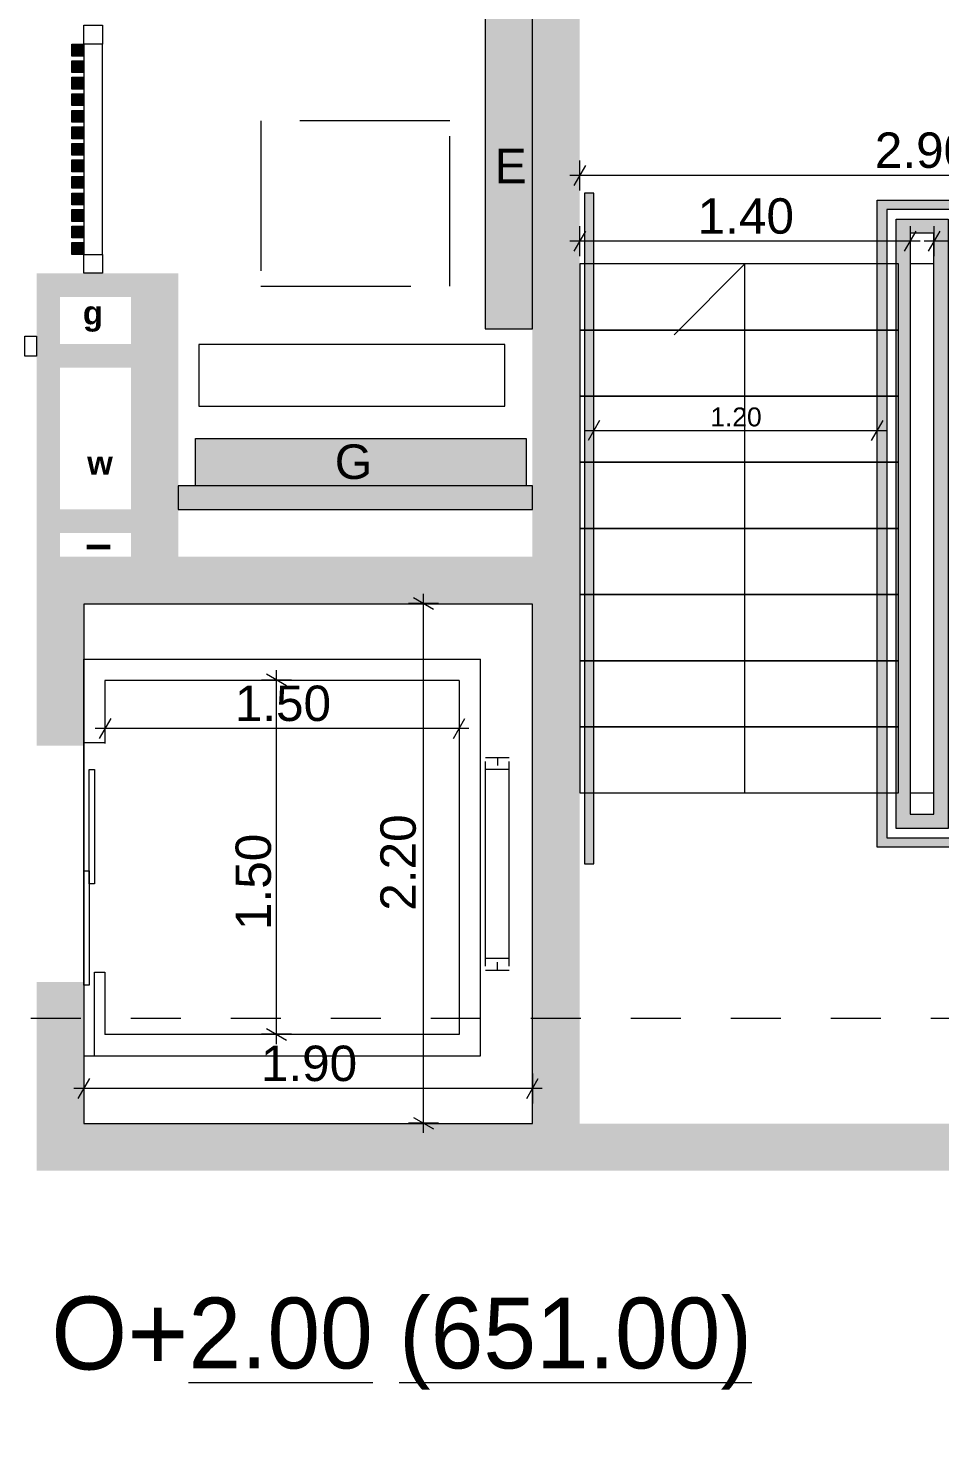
# Model space of a CAD drawing. Header units: millimetres. Extents: x 475206255 to 476720147, y 4620882299 to 4621447368.
# Drawn here: x 475283184 to 475287044, y 4620999720 to 4621005688 of the extents above; entities that cross this region are included whole.
import ezdxf

# ---------------------------------------------------------------- set-up
doc = ezdxf.new("R2010")
doc.units = ezdxf.units.MM
doc.header["$MEASUREMENT"] = 0
doc.set_wipeout_variables(frame=1)
for name, pattern in [('Dashed', [423.333333, 211.666667, -211.666667]), ('Long Dashed', [1058.333302, 634.99999, -423.333311]), ('Wipeout_Contour', [1000, 0, -1000])]:
    doc.linetypes.add(name, pattern=pattern)
doc.layers.add('0_Pen_No__8_Pen_No__11', color=7, linetype='Continuous', lineweight=0, true_color=0x636466)
doc.layers.add('New_2D Drafting - General_Pen_No__250_Pen_No__17', color=7, linetype='Continuous', lineweight=0, true_color=0xa68068)
for name, color, linetype, lineweight in [('0_Pen_No__8_Pen_No__7', 7, 'Continuous', 0), ('2D Drafting - General_Pen_No__250_Pen_No__7_Pen_No__7', 7, 'Continuous', 0), ('a-iataki_Pen_No__1_Pen_No__1', 1, 'Continuous', 0), ('Doors_Pen_No__7_Pen_No__7', 7, 'Continuous', 0), ('G-Anno-Nplt_Pen_No__7', 7, 'Continuous', 0), ('gegmebi_Pen_No__7_Pen_No__7', 7, 'Continuous', 0), ('New_._Pen_No__1', 1, 'Continuous', 0), ('New_2D Drafting - General_Pen_No__1', 1, 'Continuous', 0), ('New_2D Drafting - General_Pen_No__250_Pen_No__7_Pen_No__154', 154, 'Continuous', 0), ('New_2D Drafting - General_Pen_No__250_Pen_No__7_Pen_No__250', 7, 'Continuous', 0), ('New_2D Drafting - General_Pen_No__250_Pen_No__7_Pen_No__7', 7, 'Continuous', 0), ('New_2D Drafting - General_Pen_No__30_Pen_No__9_Pen_No__9_Pen_No__4', 7, 'Continuous', 0), ('New_2D Drafting - General_Pen_No__30_Pen_No__9_Pen_No__9_Pen_No__7', 7, 'Continuous', 0), ('New_2D Drafting - General_Pen_No__4', 7, 'Continuous', 0), ('New_R03_Nakveti_Pen_No__250', 7, 'Continuous', 0), ('New_R03_Nakveti_Pen_No__4', 7, 'Continuous', 0), ('New_shenobebi_Pen_No__1', 1, 'Continuous', 0), ('New_shenobebi_Pen_No__7', 7, 'Continuous', 0), ('New_Structural - Bearing_Pen_No__4', 7, 'Continuous', 0), ('New_Structural - Bearing_Pen_No__7', 7, 'Continuous', 0), ('zoma_Pen_No__142', 142, 'Continuous', 0)]:
    doc.layers.add(name, color=color, linetype=linetype, lineweight=lineweight)
doc.layers.add('zoma', color=7, linetype='Continuous')
doc.styles.add('GENERATED_STYLE_2', font='arial.ttf')
doc.styles.add('GENERATED_STYLE_6', font='avaza.ttf')
doc.styles.add('GENERATED_STYLE_7', font='arialbd.ttf')
doc.dimstyles.new('GENERATED_STYLE__20', dxfattribs={"dimtxt": 80.000001, "dimasz": 64.421331, "dimexe": 0.18, "dimexo": 3, "dimgap": 0, "dimtad": 1, "dimtih": 1, "dimtoh": 1, "dimlfac": 0.001, "dimzin": 0, "dimdsep": 46, "dimtxsty": 'GENERATED_STYLE_2', "dimblk": 'ARROWHEAD_2', "dimblk1": 'ARROWHEAD_2', "dimblk2": 'ARROWHEAD_2', "dimcen": 0.09, "dimclrd": 142, "dimclre": 142, "dimclrt": 142, "dimadec": 0, "dimazin": 0, "dimtfac": 1, "dimtdec": 4, "dimtmove": 0, "dimatfit": 3, "dimfxl": 1, "dimtolj": 1, "dimtzin": 0, "dimarcsym": 0})
doc.dimstyles.new('GENERATED_STYLE__3', dxfattribs={"dimtxt": 200, "dimasz": 64.421331, "dimexe": 0.18, "dimexo": 3, "dimgap": 0, "dimtad": 1, "dimtih": 1, "dimtoh": 1, "dimlfac": 0.001, "dimzin": 0, "dimdsep": 46, "dimtxsty": 'GENERATED_STYLE_2', "dimblk": 'ARROWHEAD_2', "dimblk1": 'ARROWHEAD_2', "dimblk2": 'ARROWHEAD_2', "dimcen": 0.09, "dimclrd": 142, "dimclre": 142, "dimclrt": 142, "dimadec": 0, "dimazin": 0, "dimtfac": 1, "dimtdec": 4, "dimtmove": 0, "dimatfit": 3, "dimfxl": 1, "dimtolj": 1, "dimtzin": 0, "dimarcsym": 0})
doc.dimstyles.new('GENERATED_STYLE__5', dxfattribs={"dimtxt": 150, "dimasz": 64.421331, "dimexe": 0.18, "dimexo": 3, "dimgap": 0, "dimtad": 1, "dimtih": 1, "dimtoh": 1, "dimlfac": 0.001, "dimzin": 0, "dimdsep": 46, "dimtxsty": 'GENERATED_STYLE_2', "dimblk": 'ARROWHEAD_2', "dimblk1": 'ARROWHEAD_2', "dimblk2": 'ARROWHEAD_2', "dimcen": 0.09, "dimclrd": 142, "dimclre": 142, "dimclrt": 142, "dimadec": 0, "dimazin": 0, "dimtfac": 1, "dimtdec": 4, "dimtmove": 0, "dimatfit": 3, "dimfxl": 1, "dimtolj": 1, "dimtzin": 0, "dimarcsym": 0})
doc.dimstyles.new('GENERATED_STYLE__6', dxfattribs={"dimtxt": 150, "dimasz": 64.421331, "dimexe": 0.18, "dimexo": 3, "dimgap": 0, "dimtad": 1, "dimlfac": 0.001, "dimzin": 0, "dimdsep": 46, "dimtxsty": 'GENERATED_STYLE_2', "dimblk": 'ARROWHEAD_2', "dimblk1": 'ARROWHEAD_2', "dimblk2": 'ARROWHEAD_2', "dimcen": 0.09, "dimclrd": 142, "dimclre": 142, "dimclrt": 142, "dimadec": 0, "dimazin": 0, "dimtfac": 1, "dimtdec": 4, "dimtmove": 2, "dimatfit": 3, "dimfxl": 1, "dimtolj": 1, "dimtzin": 0, "dimarcsym": 0})
doc.dimstyles.new('GENERATED_STYLE__7', dxfattribs={"dimtxt": 150, "dimasz": 64.421331, "dimexe": 0.18, "dimexo": 3, "dimgap": 0, "dimtad": 1, "dimlfac": 0.001, "dimzin": 0, "dimdsep": 46, "dimtxsty": 'GENERATED_STYLE_2', "dimblk": 'ARROWHEAD_2', "dimblk1": 'ARROWHEAD_2', "dimblk2": 'ARROWHEAD_2', "dimcen": 0.09, "dimclrd": 142, "dimclre": 142, "dimclrt": 142, "dimadec": 0, "dimazin": 0, "dimtfac": 1, "dimtdec": 4, "dimtmove": 0, "dimatfit": 3, "dimfxl": 1, "dimtolj": 1, "dimtzin": 0, "dimarcsym": 0})
doc.dimstyles.new('GENERATED_STYLE__9', dxfattribs={"dimtxt": 200, "dimasz": 64.421331, "dimexe": 0.18, "dimexo": 3, "dimgap": 0, "dimtad": 1, "dimlfac": 0.001, "dimzin": 0, "dimdsep": 46, "dimtxsty": 'GENERATED_STYLE_2', "dimblk": 'ARROWHEAD_2', "dimblk1": 'ARROWHEAD_2', "dimblk2": 'ARROWHEAD_2', "dimcen": 0.09, "dimclrd": 142, "dimclre": 142, "dimclrt": 142, "dimadec": 0, "dimazin": 0, "dimtfac": 1, "dimtdec": 4, "dimtmove": 0, "dimatfit": 3, "dimfxl": 1, "dimtolj": 1, "dimtzin": 0, "dimarcsym": 0})

# ---------------------------------------------------------------- blocks, each defined once
blk = doc.blocks.new('*D804', base_point=(475826095.8, 4621095193.2))
at = {"layer": 'zoma_Pen_No__142', "color": 142, "linetype": 'Continuous', "lineweight": 0, "transparency": 16777216}
for p, q in [((475283443.9, 4621001240.5), (475283395, 4621001155.7)), ((475283419.4, 4621001261.7), (475283419.4, 4621001134.5)), ((475285295, 4621001155.7), (475285343.9, 4621001240.5)), ((475285319.4, 4621001261.7), (475285319.4, 4621001134.5)), ((475283419.4, 4621001198.1), (475283378, 4621001198.1)), ((475285319.4, 4621001198.1), (475283419.4, 4621001198.1)), ((475285360.9, 4621001198.1), (475285319.4, 4621001198.1))]:
    blk.add_line(p, q, dxfattribs=at)
at = {"layer": 'zoma_Pen_No__142', "color": 142, "lineweight": 0, "transparency": 16777216, "insert": (475284169.3, 4621001228.1), "char_height": 150, "attachment_point": 7, "style": 'GENERATED_STYLE_2'}
blk.add_mtext('\\A1;{\\pql;\\fArial|b0|i0|c204|p0;\\W1.000000;1.90}', dxfattribs=at)
blk = doc.blocks.new('ARROWHEAD_2')
at = {"color": 0, "linetype": 'Continuous', "lineweight": 0}
for p, q in [((0, 0), (-1, 0)), ((-0.378, -0.655), (0.378, 0.655))]:
    blk.add_line(p, q, dxfattribs=at)
blk = doc.blocks.new('*D805', base_point=(475826095.8, 4621095193.2))
at = {"layer": 'zoma_Pen_No__142', "color": 142, "linetype": 'Continuous', "lineweight": 0, "transparency": 16777216}
for p, q in [((475284235.3, 4621002928.3), (475284235.3, 4621002969.8)), ((475284298.9, 4621002928.3), (475284171.7, 4621002928.3)), ((475284277.7, 4621002903.9), (475284192.9, 4621002952.8)), ((475284235.3, 4621001428.3), (475284235.3, 4621002928.3)), ((475284298.9, 4621001428.3), (475284171.7, 4621001428.3)), ((475284192.9, 4621001452.8), (475284277.7, 4621001403.9)), ((475284235.3, 4621001386.9), (475284235.3, 4621001428.3))]:
    blk.add_line(p, q, dxfattribs=at)
at = {"layer": 'zoma_Pen_No__142', "color": 142, "lineweight": 0, "transparency": 16777216, "insert": (475284214.3, 4621001869.7), "char_height": 150, "attachment_point": 7, "rotation": 90, "style": 'GENERATED_STYLE_2'}
blk.add_mtext('\\A1;{\\pql;\\fArial|b0|i0|c204|p0;\\W1.000000;1.50}', dxfattribs=at)
blk = doc.blocks.new('*D806', base_point=(475826095.8, 4621095193.2))
at = {"layer": 'zoma_Pen_No__142', "color": 142, "linetype": 'Continuous', "lineweight": 0, "transparency": 16777216}
for p, q in [((475283509.1, 4621002786.2), (475283509.1, 4621002659)), ((475285009.1, 4621002786.2), (475285009.1, 4621002659)), ((475283509.1, 4621002722.6), (475283467.7, 4621002722.6)), ((475283533.6, 4621002765), (475283484.7, 4621002680.2)), ((475285009.1, 4621002722.6), (475283509.1, 4621002722.6)), ((475284984.7, 4621002680.2), (475285033.6, 4621002765)), ((475285050.6, 4621002722.6), (475285009.1, 4621002722.6))]:
    blk.add_line(p, q, dxfattribs=at)
at = {"layer": 'zoma_Pen_No__142', "color": 142, "lineweight": 0, "transparency": 16777216, "insert": (475284058.9, 4621002752.6), "char_height": 150, "attachment_point": 7, "style": 'GENERATED_STYLE_2'}
blk.add_mtext('\\A1;{\\pql;\\fArial|b0|i0|c204|p0;\\W1.000000;1.50}', dxfattribs=at)
blk = doc.blocks.new('*D807', base_point=(475826095.8, 4621095193.2))
at = {"layer": 'zoma_Pen_No__142', "color": 142, "linetype": 'Continuous', "lineweight": 0, "transparency": 16777216}
for p, q in [((475284899.9, 4621003227.3), (475284815.1, 4621003276.2)), ((475284857.5, 4621003251.7), (475284857.5, 4621003293.2)), ((475284921.1, 4621003251.7), (475284793.9, 4621003251.7)), ((475284857.5, 4621001051.7), (475284857.5, 4621003251.7)), ((475284921.1, 4621001051.7), (475284793.9, 4621001051.7)), ((475284815.1, 4621001076.2), (475284899.9, 4621001027.3)), ((475284857.5, 4621001010.3), (475284857.5, 4621001051.7))]:
    blk.add_line(p, q, dxfattribs=at)
at = {"layer": 'zoma_Pen_No__142', "color": 142, "lineweight": 0, "transparency": 16777216, "insert": (475284827.5, 4621001951.5), "char_height": 150, "attachment_point": 7, "rotation": 90, "style": 'GENERATED_STYLE_2'}
blk.add_mtext('\\A1;{\\pql;\\fArial|b0|i0|c204|p0;\\W1.000000;2.20}', dxfattribs=at)
blk = doc.blocks.new('*D880', base_point=(475826095.8, 4621095193.2))
at = {"layer": 'zoma_Pen_No__142', "color": 142, "linetype": 'Continuous', "lineweight": 0, "transparency": 16777216}
for p, q in [((475297678.8, 4621006265.8), (475297594.1, 4621006314.7)), ((475297636.5, 4621006290.2), (475297636.5, 4621006331.7)), ((475297700, 4621006290.2), (475297572.9, 4621006290.2)), ((475297636.5, 4620991090.2), (475297636.5, 4621006290.2)), ((475297700, 4620991090.2), (475297572.9, 4620991090.2)), ((475297594.1, 4620991114.7), (475297678.8, 4620991065.8)), ((475297636.5, 4620991048.8), (475297636.5, 4620991090.2))]:
    blk.add_line(p, q, dxfattribs=at)
at = {"layer": 'zoma_Pen_No__142', "color": 142, "lineweight": 0, "transparency": 16777216, "insert": (475297596.5, 4620998347), "char_height": 200, "attachment_point": 7, "rotation": 90, "style": 'GENERATED_STYLE_2'}
blk.add_mtext('\\A1;{\\pql;\\fArial|b0|i0|c204|p0;\\W1.000000;15.20}', dxfattribs=at)
blk = doc.blocks.new('*D887', base_point=(475826095.8, 4621095193.2))
at = {"layer": 'zoma_Pen_No__142', "color": 142, "linetype": 'Continuous', "lineweight": 0, "transparency": 16777216}
for p, q in [((475296804.9, 4621001114.7), (475296889.7, 4621001065.8)), ((475296910.9, 4621001090.2), (475296783.8, 4621001090.2)), ((475296847.3, 4620999490.2), (475296847.3, 4621001090.2)), ((475296804.9, 4620999514.7), (475296889.7, 4620999465.8)), ((475296910.9, 4620999490.2), (475296783.8, 4620999490.2))]:
    blk.add_line(p, q, dxfattribs=at)
at = {"layer": 'zoma_Pen_No__142', "color": 142, "lineweight": 0, "transparency": 16777216, "insert": (475296807.3, 4621000023.3), "char_height": 200, "attachment_point": 7, "rotation": 90, "style": 'GENERATED_STYLE_2'}
blk.add_mtext('\\A1;{\\pql;\\fArial|b0|i0|c204|p0;\\W1.000000;1.60}', dxfattribs=at)
blk = doc.blocks.new('*D888', base_point=(475826095.8, 4621095193.2))
at = {"layer": 'zoma_Pen_No__142', "color": 142, "linetype": 'Continuous', "lineweight": 0, "transparency": 16777216}
for p, q in [((475296910.9, 4621005890.2), (475296783.8, 4621005890.2)), ((475296804.9, 4621005914.7), (475296889.7, 4621005865.8)), ((475296847.3, 4621001090.2), (475296847.3, 4621005890.2)), ((475296804.9, 4621001114.7), (475296889.7, 4621001065.8)), ((475296910.9, 4621001090.2), (475296783.8, 4621001090.2))]:
    blk.add_line(p, q, dxfattribs=at)
at = {"layer": 'zoma_Pen_No__142', "color": 142, "lineweight": 0, "transparency": 16777216, "char_height": 200, "attachment_point": 7, "rotation": 90, "style": 'GENERATED_STYLE_2'}
for s, insert in [('\\A1;{\\pql;\\fArial|b0|i0|c204|p0;\\W1.000000;0.40}', (475296807.3, 4621005331.9)), ('\\A1;{\\pql;\\fArial|b0|i0|c204|p0;\\W1.000000;4.80}', (475296807.3, 4621003223.3))]:
    blk.add_mtext(s, dxfattribs=dict(at, insert=insert))
blk = doc.blocks.new('*D889', base_point=(475826095.8, 4621095193.2))
at = {"layer": 'zoma_Pen_No__142', "color": 142, "linetype": 'Continuous', "lineweight": 0, "transparency": 16777216}
for p, q in [((475296889.7, 4621006265.8), (475296804.9, 4621006314.7)), ((475296847.3, 4621006290.2), (475296847.3, 4621006331.7)), ((475296910.9, 4621006290.2), (475296783.8, 4621006290.2)), ((475296847.3, 4621005890.2), (475296847.3, 4621006290.2)), ((475296910.9, 4621005890.2), (475296783.8, 4621005890.2)), ((475296804.9, 4621005914.7), (475296889.7, 4621005865.8))]:
    blk.add_line(p, q, dxfattribs=at)
blk = doc.blocks.new('*D977', base_point=(475826095.8, 4621095193.2))
at = {"layer": 'zoma_Pen_No__142', "color": 142, "linetype": 'Continuous', "lineweight": 0, "transparency": 16777216}
for p, q in [((475287043.9, 4621004828.5), (475286994.9, 4621004743.7)), ((475287019.4, 4621004849.7), (475287019.4, 4621004722.5)), ((475288394.9, 4621004743.7), (475288443.9, 4621004828.5)), ((475288419.4, 4621004849.7), (475288419.4, 4621004722.5)), ((475287019.4, 4621004786.1), (475286977.9, 4621004786.1)), ((475288419.4, 4621004786.1), (475287019.4, 4621004786.1)), ((475288460.8, 4621004786.1), (475288419.4, 4621004786.1))]:
    blk.add_line(p, q, dxfattribs=at)
at = {"layer": 'zoma_Pen_No__142', "color": 142, "lineweight": 0, "transparency": 16777216, "insert": (475287519.2, 4621004816.1), "char_height": 150, "attachment_point": 7, "style": 'GENERATED_STYLE_2'}
blk.add_mtext('\\A1;{\\pql;\\fArial|b0|i0|c204|p0;\\W1.000000;1.40}', dxfattribs=at)
blk = doc.blocks.new('*D978', base_point=(475826095.8, 4621095193.2))
at = {"layer": 'zoma_Pen_No__142', "color": 142, "linetype": 'Continuous', "lineweight": 0, "transparency": 16777216}
for p, q in [((475285543.9, 4621004828.5), (475285494.9, 4621004743.7)), ((475285519.4, 4621004849.7), (475285519.4, 4621004722.5)), ((475286894.9, 4621004743.7), (475286943.9, 4621004828.5)), ((475286919.4, 4621004849.7), (475286919.4, 4621004722.5)), ((475285519.4, 4621004786.1), (475285477.9, 4621004786.1)), ((475286919.4, 4621004786.1), (475285519.4, 4621004786.1)), ((475286960.8, 4621004786.1), (475286919.4, 4621004786.1))]:
    blk.add_line(p, q, dxfattribs=at)
at = {"layer": 'zoma_Pen_No__142', "color": 142, "lineweight": 0, "transparency": 16777216, "insert": (475286019.2, 4621004816.1), "char_height": 150, "attachment_point": 7, "style": 'GENERATED_STYLE_2'}
blk.add_mtext('\\A1;{\\pql;\\fArial|b0|i0|c204|p0;\\W1.000000;1.40}', dxfattribs=at)
blk = doc.blocks.new('*D979', base_point=(475826095.8, 4621095193.2))
at = {"layer": 'zoma_Pen_No__142', "color": 142, "linetype": 'Continuous', "lineweight": 0, "transparency": 16777216}
for p, q in [((475285543.9, 4621005107), (475285494.9, 4621005022.3)), ((475285519.4, 4621005128.2), (475285519.4, 4621005001.1)), ((475288394.9, 4621005022.3), (475288443.9, 4621005107)), ((475288419.4, 4621005128.2), (475288419.4, 4621005001.1)), ((475285519.4, 4621005064.7), (475285477.9, 4621005064.7)), ((475288419.4, 4621005064.7), (475285519.4, 4621005064.7)), ((475288460.8, 4621005064.7), (475288419.4, 4621005064.7))]:
    blk.add_line(p, q, dxfattribs=at)
at = {"layer": 'zoma_Pen_No__142', "color": 142, "lineweight": 0, "transparency": 16777216, "insert": (475286769.2, 4621005094.7), "char_height": 150, "attachment_point": 7, "style": 'GENERATED_STYLE_2'}
blk.add_mtext('\\A1;{\\pql;\\fArial|b0|i0|c204|p0;\\W1.000000;2.90}', dxfattribs=at)
blk = doc.blocks.new('*D980', base_point=(475826095.8, 4621095193.2))
at = {"layer": 'zoma_Pen_No__142', "color": 142, "linetype": 'Continuous', "lineweight": 0, "transparency": 16777216}
for p, q in [((475288077.2, 4621006090.2), (475288077.2, 4621006131.7)), ((475288140.8, 4621006090.2), (475288013.6, 4621006090.2)), ((475288119.6, 4621006065.8), (475288034.8, 4621006114.7)), ((475288077.2, 4621004690.2), (475288077.2, 4621006090.2)), ((475288140.8, 4621004690.2), (475288013.6, 4621004690.2)), ((475288034.8, 4621004714.7), (475288119.6, 4621004665.7)), ((475288077.2, 4621004648.7), (475288077.2, 4621004690.2))]:
    blk.add_line(p, q, dxfattribs=at)
at = {"layer": 'zoma_Pen_No__142', "color": 142, "lineweight": 0, "transparency": 16777216, "insert": (475288047.2, 4621005190), "char_height": 150, "attachment_point": 7, "rotation": 90, "style": 'GENERATED_STYLE_2'}
blk.add_mtext('\\A1;{\\pql;\\fArial|b0|i0|c204|p0;\\W1.000000;1.40}', dxfattribs=at)
blk = doc.blocks.new('*D1258', base_point=(475826095.8, 4621095193.2))
at = {"layer": 'zoma_Pen_No__142', "color": 142, "linetype": 'Continuous', "lineweight": 0, "transparency": 16777216}
for p, q in [((475281719.4, 4621043674.5), (475281719.4, 4621043801.6)), ((475288219.4, 4621043674.5), (475288219.4, 4621043801.6)), ((475281743.9, 4621043780.5), (475281695, 4621043695.7)), ((475281719.4, 4621043738.1), (475288219.4, 4621043738.1)), ((475288243.9, 4621043780.5), (475288195, 4621043695.7))]:
    blk.add_line(p, q, dxfattribs=at)
at = {"layer": 'zoma_Pen_No__142', "color": 142, "lineweight": 0, "transparency": 16777216, "char_height": 200, "attachment_point": 7, "style": 'GENERATED_STYLE_2'}
for s, insert in [('\\A1;{\\pql;\\fArial|b0|i0|c204|p0;\\W1.000000;6.50}', (475284702.5, 4621043778.1)), ('\\A1;{\\pql;\\fArial|b0|i0|c204|p0;\\W1.000000;0.40}', (475287661.1, 4621043778.1))]:
    blk.add_mtext(s, dxfattribs=dict(at, insert=insert))
blk = doc.blocks.new('*D1316', base_point=(475826095.8, 4621095193.2))
at = {"layer": 'zoma_Pen_No__142', "color": 142, "linetype": 'Continuous', "lineweight": 0, "transparency": 16777216}
for p, q in [((475281743.9, 4621092730.1), (475281695, 4621092645.3)), ((475281719.4, 4621092624.1), (475281719.4, 4621092751.3)), ((475288243.9, 4621092730.1), (475288195, 4621092645.3)), ((475288219.4, 4621092624.1), (475288219.4, 4621092751.3)), ((475281719.4, 4621092687.7), (475288219.4, 4621092687.7))]:
    blk.add_line(p, q, dxfattribs=at)
at = {"layer": 'zoma_Pen_No__142', "color": 142, "lineweight": 0, "transparency": 16777216, "char_height": 200, "attachment_point": 7, "style": 'GENERATED_STYLE_2'}
for s, insert in [('\\A1;{\\pql;\\fArial|b0|i0|c204|p0;\\W1.000000;6.50}', (475284702.5, 4621092727.7)), ('\\A1;{\\pql;\\fArial|b0|i0|c204|p0;\\W1.000000;0.40}', (475287661.1, 4621092727.7))]:
    blk.add_mtext(s, dxfattribs=dict(at, insert=insert))
blk = doc.blocks.new('*D1374', base_point=(475826095.8, 4621095193.2))
at = {"layer": 'zoma_Pen_No__142', "color": 142, "linetype": 'Continuous', "lineweight": 0, "transparency": 16777216}
for p, q in [((475281743.9, 4621141919.8), (475281695, 4621141835.1)), ((475281719.4, 4621141813.9), (475281719.4, 4621141941)), ((475288243.9, 4621141919.8), (475288195, 4621141835.1)), ((475288219.4, 4621141813.9), (475288219.4, 4621141941)), ((475281719.4, 4621141877.4), (475288219.4, 4621141877.4))]:
    blk.add_line(p, q, dxfattribs=at)
at = {"layer": 'zoma_Pen_No__142', "color": 142, "lineweight": 0, "transparency": 16777216, "char_height": 200, "attachment_point": 7, "style": 'GENERATED_STYLE_2'}
for s, insert in [('\\A1;{\\pql;\\fArial|b0|i0|c204|p0;\\W1.000000;6.50}', (475284702.5, 4621141917.4)), ('\\A1;{\\pql;\\fArial|b0|i0|c204|p0;\\W1.000000;0.40}', (475287661.1, 4621141917.4))]:
    blk.add_mtext(s, dxfattribs=dict(at, insert=insert))
blk = doc.blocks.new('*D1433', base_point=(475826095.8, 4621095193.2))
at = {"layer": 'zoma_Pen_No__142', "color": 142, "linetype": 'Continuous', "lineweight": 0, "transparency": 16777216}
for p, q in [((475281743.9, 4621191296.5), (475281695, 4621191211.7)), ((475281719.4, 4621191190.5), (475281719.4, 4621191317.7)), ((475288243.9, 4621191296.5), (475288195, 4621191211.7)), ((475288219.4, 4621191190.5), (475288219.4, 4621191317.7)), ((475281719.4, 4621191254.1), (475288219.4, 4621191254.1))]:
    blk.add_line(p, q, dxfattribs=at)
at = {"layer": 'zoma_Pen_No__142', "color": 142, "lineweight": 0, "transparency": 16777216, "char_height": 200, "attachment_point": 7, "style": 'GENERATED_STYLE_2'}
for s, insert in [('\\A1;{\\pql;\\fArial|b0|i0|c204|p0;\\W1.000000;6.50}', (475284702.5, 4621191294.1)), ('\\A1;{\\pql;\\fArial|b0|i0|c204|p0;\\W1.000000;0.40}', (475287661.1, 4621191294.1))]:
    blk.add_mtext(s, dxfattribs=dict(at, insert=insert))
blk = doc.blocks.new('*D1491', base_point=(475826095.8, 4621095193.2))
at = {"layer": 'zoma_Pen_No__142', "color": 142, "linetype": 'Continuous', "lineweight": 0, "transparency": 16777216}
for p, q in [((475281743.9, 4621240486.2), (475281695, 4621240401.5)), ((475281719.4, 4621240380.3), (475281719.4, 4621240507.4)), ((475288243.9, 4621240486.2), (475288195, 4621240401.5)), ((475288219.4, 4621240380.3), (475288219.4, 4621240507.4)), ((475281719.4, 4621240443.8), (475288219.4, 4621240443.8))]:
    blk.add_line(p, q, dxfattribs=at)
at = {"layer": 'zoma_Pen_No__142', "color": 142, "lineweight": 0, "transparency": 16777216, "char_height": 200, "attachment_point": 7, "style": 'GENERATED_STYLE_2'}
for s, insert in [('\\A1;{\\pql;\\fArial|b0|i0|c204|p0;\\W1.000000;6.50}', (475284702.5, 4621240483.8)), ('\\A1;{\\pql;\\fArial|b0|i0|c204|p0;\\W1.000000;0.40}', (475287661.1, 4621240483.8))]:
    blk.add_mtext(s, dxfattribs=dict(at, insert=insert))
blk = doc.blocks.new('*D2338', base_point=(475826095.8, 4621095193.2))
at = {"layer": 'zoma_Pen_No__142', "color": 142, "linetype": 'Continuous', "lineweight": 0, "transparency": 16777216}
for p, q in [((475285579.4, 4621003921.6), (475285579.4, 4621004048.7)), ((475286779.4, 4621003921.6), (475286779.4, 4621004048.7)), ((475285538, 4621003985.2), (475285579.4, 4621003985.2)), ((475285603.9, 4621004027.6), (475285555, 4621003942.8)), ((475285579.4, 4621003985.2), (475286779.4, 4621003985.2)), ((475286755, 4621003942.8), (475286803.9, 4621004027.6)), ((475286779.4, 4621003985.2), (475286820.9, 4621003985.2))]:
    blk.add_line(p, q, dxfattribs=at)
at = {"layer": 'zoma_Pen_No__142', "color": 142, "lineweight": 0, "transparency": 16777216, "insert": (475286072.7, 4621004001.2), "char_height": 80, "attachment_point": 7, "style": 'GENERATED_STYLE_2'}
blk.add_mtext('\\A1;{\\pql;\\fArial|b0|i0|c204|p0;\\W1.000000;1.20}', dxfattribs=at)

msp = doc.modelspace()

# ---------------------------------------------------------------- hatches: boundary and pattern name
at = {"layer": '0_Pen_No__8_Pen_No__11', "linetype": 'Continuous', "lineweight": 0, "true_color": 0x636466}
for points in [[(475285319.375, 4621005815.662), (475285119.375, 4621005815.661), (475285119.384, 4621004415.707), (475285319.384, 4621004415.708)], [(475285293.202, 4621003950.466), (475285293.202, 4621003750.466), (475283893.248, 4621003750.466), (475283893.248, 4621003950.466)]]:
    msp.add_hatch(color=251, dxfattribs=at).paths.add_polyline_path(points)
at = {"layer": '2D Drafting - General_Pen_No__250_Pen_No__7_Pen_No__7', "linetype": 'Continuous', "lineweight": 0}
for points in [[(475285319.383, 4621006090.231), (475285319.383, 4621003450.199), (475285519.383, 4621003450.199), (475285519.383, 4621006090.231)], [(475283819.383, 4621004650.466), (475283619.383, 4621004650.466), (475283619.383, 4621003450.466), (475283819.383, 4621003450.466)]]:
    msp.add_hatch(color=7, dxfattribs=at).paths.add_polyline_path(points)
at = {"layer": 'G-Anno-Nplt_Pen_No__7', "linetype": 'Continuous', "lineweight": 0}
msp.add_hatch(color=7, dxfattribs=at).paths.add_polyline_path([(475285519.44, 4621000850.156), (475288419.441, 4621000850.156), (475288419.441, 4621001050.156), (475285519.44, 4621001050.156)])
at = {"layer": 'New_2D Drafting - General_Pen_No__1', "linetype": 'Continuous', "lineweight": 0}
msp.add_hatch(color=1, dxfattribs=at).paths.add_polyline_path([(475285539.441, 4621002150.188), (475285579.441, 4621002150.188), (475285579.441, 4621004990.188), (475285539.441, 4621004990.188)])
h = msp.add_hatch(color=1, dxfattribs=at)
h.paths.add_polyline_path([(475287159.441, 4621002220.081), (475286779.441, 4621002220.081), (475286779.441, 4621002350.188), (475286779.441, 4621004960.095), (475287159.441, 4621004960.095)])
h.paths.add_polyline_path([(475286819.441, 4621002260.081), (475287119.441, 4621002260.081), (475287119.441, 4621004920.095), (475286819.441, 4621004920.095)], flags=0)
h = msp.add_hatch(color=1, dxfattribs=at)
h.paths.add_polyline_path([(475287079.441, 4621002300.081), (475286859.441, 4621002300.081), (475286859.441, 4621004880.095), (475287079.441, 4621004880.095)])
h.paths.add_polyline_path([(475287019.441, 4621002360.081), (475287019.441, 4621004820.095), (475286919.441, 4621004820.095), (475286919.441, 4621002360.081)], flags=0)
at = {"layer": 'New_2D Drafting - General_Pen_No__250_Pen_No__17', "linetype": 'Continuous', "lineweight": 0, "true_color": 0xa68068}
for points in [[(475283419.383, 4621005570.466), (475283419.383, 4621005620.466), (475283369.383, 4621005620.466), (475283369.383, 4621005570.466)], [(475283419.383, 4621005500.466), (475283419.383, 4621005550.466), (475283369.383, 4621005550.466), (475283369.383, 4621005500.466)], [(475283419.383, 4621005430.466), (475283419.383, 4621005480.466), (475283369.383, 4621005480.466), (475283369.383, 4621005430.466)], [(475283419.383, 4621005360.466), (475283419.383, 4621005410.466), (475283369.383, 4621005410.466), (475283369.383, 4621005360.466)], [(475283419.383, 4621005290.466), (475283419.383, 4621005340.466), (475283369.383, 4621005340.466), (475283369.383, 4621005290.466)], [(475283369.383, 4621005270.466), (475283369.383, 4621005220.466), (475283419.383, 4621005220.466), (475283419.383, 4621005270.466)], [(475283419.383, 4621005150.466), (475283419.383, 4621005200.466), (475283369.383, 4621005200.466), (475283369.383, 4621005150.466)], [(475283419.383, 4621005080.466), (475283419.383, 4621005130.466), (475283369.383, 4621005130.466), (475283369.383, 4621005080.466)], [(475283419.383, 4621005010.466), (475283419.383, 4621005060.466), (475283369.383, 4621005060.466), (475283369.383, 4621005010.466)], [(475283419.383, 4621004940.466), (475283419.383, 4621004990.466), (475283369.383, 4621004990.466), (475283369.383, 4621004940.466)], [(475283419.383, 4621004870.466), (475283419.383, 4621004920.466), (475283369.383, 4621004920.466), (475283369.383, 4621004870.466)], [(475283419.383, 4621004800.466), (475283419.383, 4621004850.466), (475283369.383, 4621004850.466), (475283369.383, 4621004800.466)], [(475283369.383, 4621004780.466), (475283369.383, 4621004730.466), (475283419.383, 4621004730.466), (475283419.383, 4621004780.466)]]:
    msp.add_hatch(color=45, dxfattribs=at).paths.add_polyline_path(points)
at = {"layer": 'New_2D Drafting - General_Pen_No__250_Pen_No__7_Pen_No__154', "linetype": 'Continuous', "lineweight": 0}
for points in [[(475285519.44, 4621003450.156), (475285319.44, 4621003450.156), (475283219.44, 4621003450.156), (475283219.44, 4621002650.156), (475283419.44, 4621002650.156), (475283419.44, 4621003250.156), (475285319.44, 4621003250.156), (475285519.44, 4621003250.156)], [(475285519.44, 4621003250.156), (475285319.44, 4621003250.156), (475285319.44, 4621001050.156), (475283419.44, 4621001050.156), (475283419.44, 4621001650.156), (475283219.44, 4621001650.156), (475283219.44, 4621000850.156), (475285519.44, 4621000850.156), (475285519.44, 4621001050.156)]]:
    msp.add_hatch(color=154, dxfattribs=at).paths.add_polyline_path(points)
at = {"layer": 'New_2D Drafting - General_Pen_No__250_Pen_No__7_Pen_No__7', "linetype": 'Continuous', "lineweight": 0}
msp.add_hatch(color=7, dxfattribs=at).paths.add_polyline_path([(475285319.383, 4621003650.701), (475285319.383, 4621003750.701), (475283819.383, 4621003750.701), (475283819.383, 4621003650.701)])
at = {"layer": 'New_2D Drafting - General_Pen_No__30_Pen_No__9_Pen_No__9_Pen_No__4', "linetype": 'Continuous', "lineweight": 0}
msp.add_hatch(color=7, dxfattribs=at).paths.add_polyline_path([(475283319.383, 4621004350.464), (475283319.383, 4621004550.466), (475283619.383, 4621004550.466), (475283619.383, 4621004650.466), (475283219.383, 4621004650.466), (475283219.383, 4621004350.464)])
at = {"layer": 'New_2D Drafting - General_Pen_No__30_Pen_No__9_Pen_No__9_Pen_No__7', "linetype": 'Continuous', "lineweight": 0}
for points in [[(475283219.383, 4621004350.464), (475283219.383, 4621003450.466), (475283319.383, 4621003450.466), (475283319.383, 4621004350.464)], [(475283619.383, 4621004350.464), (475283319.383, 4621004350.464), (475283319.383, 4621004250.464), (475283619.383, 4621004250.464)], [(475283619.383, 4621003650.466), (475283319.383, 4621003650.466), (475283319.383, 4621003550.466), (475283619.383, 4621003550.466)]]:
    msp.add_hatch(color=7, dxfattribs=at).paths.add_polyline_path(points)

# ---------------------------------------------------------------- linework, layer by layer
at = {"layer": '0_Pen_No__8_Pen_No__7', "color": 7, "linetype": 'Continuous', "lineweight": 0, "flags": 128}
for points in [[(475285319.375, 4621005815.662), (475285119.375, 4621005815.661), (475285119.384, 4621004415.707), (475285319.384, 4621004415.708)], [(475285293.202, 4621003950.466), (475285293.202, 4621003750.466), (475283893.248, 4621003750.466), (475283893.248, 4621003950.466)]]:
    msp.add_lwpolyline(points, close=True, dxfattribs=at)
at = {"layer": 'Doors_Pen_No__7_Pen_No__7', "color": 7, "linetype": 'Continuous', "lineweight": 0, "flags": 128}
msp.add_lwpolyline([(475283219.385, 4621004299.858), (475283169.385, 4621004299.858), (475283169.385, 4621004384.525), (475283219.385, 4621004384.525)], close=True, dxfattribs=at)
at = {"layer": 'gegmebi_Pen_No__7_Pen_No__7', "color": 7, "linetype": 'Continuous', "lineweight": 0, "flags": 128}
for points in [[(475286869.441, 4621004410.188), (475286869.441, 4621004690.188), (475285519.441, 4621004690.188), (475285519.441, 4621004410.188)], [(475286919.441, 4621002450.188), (475287019.441, 4621002450.188), (475287019.441, 4621004690.188), (475286919.441, 4621004690.188)], [(475286869.441, 4621004130.188), (475286869.441, 4621004410.188), (475285519.441, 4621004410.188), (475285519.441, 4621004130.188)], [(475286869.441, 4621003850.188), (475286869.441, 4621004130.188), (475285519.441, 4621004130.188), (475285519.441, 4621003850.188)], [(475286869.441, 4621003570.188), (475286869.441, 4621003850.188), (475285519.441, 4621003850.188), (475285519.441, 4621003570.188)], [(475286869.441, 4621003290.188), (475286869.441, 4621003570.188), (475285519.441, 4621003570.188), (475285519.441, 4621003290.188)], [(475286869.441, 4621003010.188), (475286869.441, 4621003290.188), (475285519.441, 4621003290.188), (475285519.441, 4621003010.188)], [(475286869.441, 4621002730.188), (475286869.441, 4621003010.188), (475285519.441, 4621003010.188), (475285519.441, 4621002730.188)], [(475286869.441, 4621002450.188), (475286869.441, 4621002730.188), (475285519.441, 4621002730.188), (475285519.441, 4621002450.188)]]:
    msp.add_lwpolyline(points, close=True, dxfattribs=at)
msp.add_lwpolyline([(475286219.441, 4621002450.188), (475286219.441, 4621004690.188), (475285919.441, 4621004390.188)], dxfattribs=at)
at = {"layer": 'New_2D Drafting - General_Pen_No__250_Pen_No__7_Pen_No__250', "color": 7, "linetype": 'Continuous', "lineweight": 0, "flags": 128}
msp.add_lwpolyline([(475285319.383, 4621003650.701), (475285319.383, 4621003750.701), (475283819.383, 4621003750.701), (475283819.383, 4621003650.701)], close=True, dxfattribs=at)
at = {"layer": 'New_2D Drafting - General_Pen_No__4', "color": 7, "linetype": 'Continuous', "lineweight": 0, "flags": 128}
for points in [[(475285539.441, 4621002150.188), (475285579.441, 4621002150.188), (475285579.441, 4621004990.188), (475285539.441, 4621004990.188)], [(475287159.441, 4621002220.081), (475286779.441, 4621002220.081), (475286779.441, 4621002350.188), (475286779.441, 4621004960.095), (475287159.441, 4621004960.095)], [(475286819.441, 4621002260.081), (475287119.441, 4621002260.081), (475287119.441, 4621004920.095), (475286819.441, 4621004920.095)], [(475287079.441, 4621002300.081), (475286859.441, 4621002300.081), (475286859.441, 4621004880.095), (475287079.441, 4621004880.095)], [(475287019.441, 4621002360.081), (475287019.441, 4621004820.095), (475286919.441, 4621004820.095), (475286919.441, 4621002360.081)]]:
    msp.add_lwpolyline(points, close=True, dxfattribs=at)
at = {"layer": 'New_R03_Nakveti_Pen_No__250', "color": 7, "linetype": 'Continuous', "lineweight": 0}
for p, q in [((475285121.001, 4621002600.156), (475285221.001, 4621002600.156)), ((475285171.001, 4621002600.156), (475285171.001, 4621002566.823)), ((475285121.001, 4621001716.823), (475285121.001, 4621002583.49)), ((475285121.001, 4621002550.156), (475285221.001, 4621002550.156)), ((475285221.001, 4621001716.823), (475285221.001, 4621002583.49)), ((475285121.001, 4621001750.156), (475285221.001, 4621001750.156)), ((475285171.001, 4621001700.156), (475285171.001, 4621001733.49)), ((475285121.001, 4621001700.156), (475285221.001, 4621001700.156))]:
    msp.add_line(p, q, dxfattribs=at)
at = {"layer": 'New_R03_Nakveti_Pen_No__4', "color": 7, "linetype": 'Continuous', "lineweight": 0}
for p, q in [((475283419.44, 4621002661.824), (475283419.44, 4621003016.458)), ((475283419.44, 4621003016.458), (475285098.813, 4621003016.458)), ((475285098.813, 4621001337.086), (475285098.813, 4621003016.458)), ((475283509.127, 4621002926.772), (475283509.127, 4621002661.824)), ((475285009.127, 4621002926.772), (475283509.127, 4621002926.772)), ((475285009.127, 4621002926.772), (475285009.127, 4621001426.772)), ((475283509.127, 4621002661.824), (475283419.44, 4621002661.824)), ((475283419.44, 4621001691.719), (475283419.44, 4621002661.824)), ((475283419.44, 4621001691.719), (475283419.44, 4621001337.086)), ((475283464.284, 4621001337.086), (475283464.284, 4621001691.719)), ((475283464.284, 4621001691.719), (475283509.127, 4621001691.719)), ((475283509.127, 4621001691.719), (475283509.127, 4621001426.772)), ((475285009.127, 4621001426.772), (475283509.127, 4621001426.772)), ((475283419.44, 4621001337.086), (475285098.813, 4621001337.086))]:
    msp.add_line(p, q, dxfattribs=at)
for points in [[(475283441.862, 4621002064.664), (475283441.862, 4621002549.716), (475283464.284, 4621002549.716), (475283464.284, 4621002064.664)], [(475283419.44, 4621001635.666), (475283419.44, 4621002120.718), (475283441.862, 4621002120.718), (475283441.862, 4621001635.666)]]:
    msp.add_lwpolyline(points, close=True, dxfattribs=at)
at = {"layer": 'New_shenobebi_Pen_No__1', "color": 1, "linetype": 'Dashed', "lineweight": 0}
msp.add_lwpolyline([(475300764.11, 4621001495.107), (475227593.042, 4621001495.107)], dxfattribs=at)
at = {"layer": 'New_shenobebi_Pen_No__7', "color": 7, "linetype": 'Continuous', "lineweight": 0}
msp.add_lwpolyline([(475285319.44, 4621001050.156), (475285319.44, 4621003250.156), (475283419.44, 4621003250.156), (475283419.44, 4621001050.156)], close=True, dxfattribs=at)
at = {"layer": 'New_Structural - Bearing_Pen_No__4', "color": 7, "linetype": 'Continuous', "lineweight": 0, "flags": 128}
for points in [[(475283499.383, 4621005620.456), (475283419.383, 4621005620.456), (475283419.383, 4621005700.456), (475283499.383, 4621005700.456)], [(475283419.383, 4621005570.466), (475283369.383, 4621005570.466), (475283369.383, 4621005620.466), (475283419.383, 4621005620.466)], [(475283499.383, 4621005620.456), (475283419.383, 4621005620.456), (475283419.383, 4621004730.466), (475283499.383, 4621004730.466)], [(475283419.383, 4621005500.466), (475283369.383, 4621005500.466), (475283369.383, 4621005550.466), (475283419.383, 4621005550.466)], [(475283419.383, 4621005430.466), (475283369.383, 4621005430.466), (475283369.383, 4621005480.466), (475283419.383, 4621005480.466)], [(475283419.383, 4621005360.466), (475283369.383, 4621005360.466), (475283369.383, 4621005410.466), (475283419.383, 4621005410.466)], [(475283419.383, 4621005290.466), (475283369.383, 4621005290.466), (475283369.383, 4621005340.466), (475283419.383, 4621005340.466)], [(475283419.383, 4621005220.466), (475283369.383, 4621005220.466), (475283369.383, 4621005270.466), (475283419.383, 4621005270.466)], [(475283419.383, 4621005150.466), (475283369.383, 4621005150.466), (475283369.383, 4621005200.466), (475283419.383, 4621005200.466)], [(475283419.383, 4621005080.466), (475283369.383, 4621005080.466), (475283369.383, 4621005130.466), (475283419.383, 4621005130.466)], [(475283419.383, 4621005010.466), (475283369.383, 4621005010.466), (475283369.383, 4621005060.466), (475283419.383, 4621005060.466)], [(475283419.383, 4621004940.466), (475283369.383, 4621004940.466), (475283369.383, 4621004990.466), (475283419.383, 4621004990.466)], [(475283419.383, 4621004870.466), (475283369.383, 4621004870.466), (475283369.383, 4621004920.466), (475283419.383, 4621004920.466)], [(475283419.383, 4621004800.466), (475283369.383, 4621004800.466), (475283369.383, 4621004850.466), (475283419.383, 4621004850.466)], [(475283419.383, 4621004730.466), (475283369.383, 4621004730.466), (475283369.383, 4621004780.466), (475283419.383, 4621004780.466)], [(475283499.383, 4621004650.466), (475283419.383, 4621004650.466), (475283419.383, 4621004730.466), (475283499.383, 4621004730.466)]]:
    msp.add_lwpolyline(points, close=True, dxfattribs=at)
at = {"layer": 'New_Structural - Bearing_Pen_No__7', "color": 7, "linetype": 'Long Dashed', "lineweight": 0}
msp.add_lwpolyline([(475284969.383, 4621005295.893), (475284169.383, 4621005295.893), (475284169.383, 4621004595.889), (475284969.383, 4621004595.889)], close=True, dxfattribs=at)
at = {"layer": 'New_Structural - Bearing_Pen_No__7', "color": 7, "linetype": 'Continuous', "lineweight": 0}
msp.add_lwpolyline([(475285202.367, 4621004349.072), (475283906.665, 4621004349.072), (475283906.665, 4621004087.408), (475285202.367, 4621004087.408)], close=True, dxfattribs=at)

# ---------------------------------------------------------------- texts
at = {"layer": 'a-iataki_Pen_No__1_Pen_No__1', "color": 1, "linetype": 'Continuous', "lineweight": 0, "char_height": 146.24328, "attachment_point": 1, "rotation": 359.998891, "style": 'GENERATED_STYLE_2'}
for s, insert in [('\\A1;{\\pql;\\fArial|b0|i0|c204|p0;\\W1.000000;E}', (475285159.263, 4621005178.15)), ('\\A1;{\\pql;\\fArial|b0|i0|c204|p0;\\W1.000000;G}', (475284482.204, 4621003925.859))]:
    msp.add_mtext(s, dxfattribs=dict(at, insert=insert))
at = {"layer": 'New_._Pen_No__1', "color": 1, "linetype": 'Continuous', "lineweight": 0, "char_height": 100, "attachment_point": 2, "style": 'GENERATED_STYLE_7'}
for s, insert in [('\\A1;{\\pqc;\\fArial|b1|i0|c204|p0;\\W1.000000;g}', (475283458.099, 4621004533.31)), ('\\A1;{\\pqc;\\fArial|b1|i0|c204|p0;\\W1.000000;w}', (475283488.161, 4621003897.183))]:
    msp.add_mtext(s, dxfattribs=dict(at, insert=insert))
at = {"layer": 'New_._Pen_No__1', "color": 1, "linetype": 'Continuous', "lineweight": 0, "insert": (475283432.447, 4621003491.287), "char_height": 100, "attachment_point": 2, "rotation": 90, "style": 'GENERATED_STYLE_7'}
msp.add_mtext('\\A1;{\\pqc;\\fArial|b1|i0|c204|p0;\\W1.000000;I}', dxfattribs=at)

# ---------------------------------------------------------------- dimensions: what is measured, and where the dimension line sits
at = {"layer": 'zoma', "color": 142, "linetype": 'Continuous', "lineweight": 0}
for base, p1, p2, dimstyle, picture, middle in [((475288219.441, 4621240443.837), (475281719.441, 4620991490.231), (475288219.441, 4620991090.238), 'GENERATED_STYLE__3', '*D1491', (475284961.437, 4621240583.837)), ((475288219.441, 4621191254.086), (475281719.441, 4620991490.231), (475288219.441, 4620991090.238), 'GENERATED_STYLE__3', '*D1433', (475284961.437, 4621191394.086)), ((475288219.441, 4621141877.434), (475281719.441, 4620991490.231), (475288219.441, 4620991090.238), 'GENERATED_STYLE__3', '*D1374', (475284961.437, 4621142017.434)), ((475288219.441, 4621092687.699), (475281719.441, 4620991490.231), (475288219.441, 4620991090.238), 'GENERATED_STYLE__3', '*D1316', (475284961.437, 4621092827.699)), ((475288219.441, 4621043738.069), (475281719.441, 4620991490.231), (475288219.441, 4620991090.238), 'GENERATED_STYLE__3', '*D1258', (475284961.437, 4621043878.069)), ((475286779.441, 4621003985.174), (475285579.441, 4621004990.188), (475286779.441, 4621004960.095), 'GENERATED_STYLE__20', '*D2338', (475286176.239, 4621004041.174))]:
    dim = msp.add_linear_dim(base=base, p1=p1, p2=p2, dimstyle=dimstyle, dxfattribs=at)
    dim.commit()
    dim.dimension.update_dxf_attribs({"geometry": picture, "text_midpoint": middle, "dimtype": 160})
for base, p1, p2, dimstyle, picture, middle in [((475297636.458, 4621006290.231), (475231619.434, 4620991090.231), (475231619.434, 4621006290.231), 'GENERATED_STYLE__9', '*D880', (475297496.458, 4620998682.058)), ((475296847.329, 4621006290.231), (475231619.434, 4621005890.231), (475231619.434, 4621006290.231), 'GENERATED_STYLE__9', '*D889', (475296707.329, 4621005590.81)), ((475288077.183, 4621006090.231), (475285805.332, 4621004690.188), (475286093.961, 4621006090.231), 'GENERATED_STYLE__7', '*D980', (475287972.183, 4621005384.207)), ((475296847.329, 4621005890.231), (475231619.434, 4621001090.233), (475231619.434, 4621005890.231), 'GENERATED_STYLE__9', '*D888', (475296707.329, 4621003482.228)), ((475284857.499, 4621003251.725), (475284832.469, 4621001051.725), (475284715.661, 4621003251.725), 'GENERATED_STYLE__7', '*D807', (475284752.499, 4621002145.722)), ((475284235.284, 4621002928.34), (475284031.715, 4621001428.34), (475284057.814, 4621002928.34), 'GENERATED_STYLE__6', '*D805', (475284139.284, 4621002063.889)), ((475296847.329, 4621001090.233), (475231619.689, 4620999490.231), (475231619.434, 4621001090.233), 'GENERATED_STYLE__9', '*D887', (475296707.329, 4621000282.228))]:
    dim = msp.add_linear_dim(base=base, p1=p1, p2=p2, angle=90, dimstyle=dimstyle, dxfattribs=at)
    dim.commit()
    dim.dimension.update_dxf_attribs({"geometry": picture, "text_midpoint": middle, "dimtype": 160, "text_rotation": 90})
for base, p1, p2, picture, middle in [((475285519.383, 4621005064.656), (475288419.383, 4621005385.668), (475285519.383, 4621005199.819), '*D979', (475286963.38, 4621005169.656)), ((475285519.383, 4621004786.101), (475286919.383, 4621005013.038), (475285519.383, 4621005060.536), '*D978', (475286213.38, 4621004891.101)), ((475287019.383, 4621004786.101), (475288419.383, 4621004936.512), (475287019.383, 4621004923.318), '*D977', (475287713.38, 4621004891.101)), ((475283509.127, 4621002722.611), (475285009.127, 4621002926.772), (475283509.127, 4621002926.772), '*D806', (475284253.124, 4621002827.611)), ((475283419.44, 4621001198.087), (475285319.44, 4621001298.072), (475283419.44, 4621001298.072), '*D804', (475284363.437, 4621001303.087))]:
    dim = msp.add_linear_dim(base=base, p1=p1, p2=p2, angle=180, dimstyle='GENERATED_STYLE__5', dxfattribs=at)
    dim.commit()
    dim.dimension.update_dxf_attribs({"geometry": picture, "text_midpoint": middle, "dimtype": 160})

# ---------------------------------------------------------------- next in the draw order: wipeouts: each hides what was drawn before it
at = {"color": 1, "linetype": 'Wipeout_Contour', "lineweight": 0, "ltscale": 23226890135.88235}
msp.add_wipeout([(475283345.08, 4620999858.986), (475286186.079, 4620999858.986), (475286186.079, 4621000394.886), (475283345.08, 4621000394.886)], dxfattribs=at).dxf.layer = 'New_._Pen_No__1'

# ---------------------------------------------------------------- next in the draw order: texts
at = {"layer": 'New_._Pen_No__1', "color": 1, "linetype": 'Continuous', "lineweight": 0, "insert": (475284765.58, 4621000322.222), "char_height": 308.823529, "attachment_point": 2, "style": 'GENERATED_STYLE_6'}
msp.add_mtext('\\A1;{\\pqc;\\fAvaza|b0|i0|c0|p0;\\W1.000000;O\\fArial|b0|i0|c204|p0;\\H1.029412x;\\W1.000000;+\\fAvaza|b0|i0|c0|p0;\\L\\H0.943673x;\\W1.000000;\\L2.00\\fAvaza|b0|i0|c0|p0;\\W1.000000; (651.00)\\fAvaza|b0|i0|c0|p0;\\W1.000000; }', dxfattribs=at)

doc.saveas('drawing.dxf')
